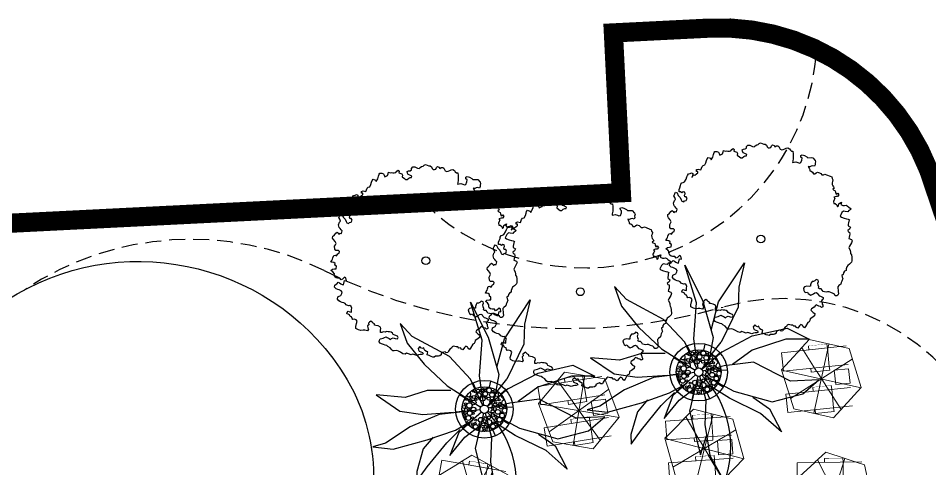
# Model space of a CAD drawing. Extents: x 309418 to 1212698, y 3438380 to 6877191.
# Drawn here: x 606385.24 to 606413.75, y 3438730.68 to 3438744.76 of the extents above; entities that cross this region are included whole.
import ezdxf

# ---------------------------------------------------------------- set-up
doc = ezdxf.new("R2010")
doc.units = 0
doc.header["$MEASUREMENT"] = 0
doc.set_wipeout_variables(frame=1)
doc.linetypes.add('DASHED', pattern=[0.75, 0.5, -0.25])
doc.linetypes.add('L- BPLSCP$0$DLINE', pattern=[0.55, 0.3, -0.25])
for name, color, linetype in [('Draft _ Lines', 20, 'Continuous'), ('DRAFT LINES', 32, 'Continuous'), ('L- BPLSCP$0$LS-SITE-WALL', 240, 'Continuous'), ('LA-HARD-PAVE-HATCH-MARBLE-TYPE (PV - MT-BG-01-AN - RA- ∅ - 01)', 227, 'Continuous'), ('LA-HARD-PAVE-HATCH-WOOD-TYPE( PV - WO-DW-01-∅ - ∅-∅ - 04)', 17, 'Continuous'), ('LA-HARD-PAVE-LINE-01', 30, 'Continuous'), ('LA-PLNT-PALMS', 251, 'Continuous'), ('LA-PLNT-TREE-TRUNK', 52, 'Continuous'), ('Tree-Delonix regia', 71, 'Continuous')]:
    doc.layers.add(name, color=color, linetype=linetype)
doc.layers.add('HW-LA-SF-LOUNGE CHAIRS', color=215, linetype='Continuous', lineweight=0)
doc.layers.add('L-CON-SF-CABANA', color=215, linetype='Continuous', lineweight=0)

# ---------------------------------------------------------------- blocks, each defined once
blk = doc.blocks.new('Lounge 1')
at = {"lineweight": 13, "extrusion": (0, 0, -1)}
blk.add_line((0.411, 1.439), (0.411, 0.859), dxfattribs=at)
blk.add_wipeout([(0.29, 0.859), (0.29, 0), (-0.29, 0), (-0.29, 0.859), (-0.411, 0.859), (-0.411, 1.439), (-0.29, 1.439), (-0.29, 2.03), (0.29, 2.03), (0.29, 1.439), (0.411, 1.439), (0.411, 0.859)])
at = {"extrusion": (0, 0, -1)}
for p, q in [((-0.29, 2.03), (-0.29, 0)), ((0.29, 2.03), (0.29, 0)), ((0.29, 0), (-0.29, 0))]:
    blk.add_line(p, q, dxfattribs=at)
at = {"lineweight": 13, "extrusion": (0, 0, -1)}
for p, q in [((-0.29, 1.439), (-0.411, 1.439)), ((-0.411, 1.439), (-0.411, 0.859)), ((0.411, 1.439), (0.29, 1.439)), ((-0.29, 0.859), (-0.411, 0.859)), ((0.411, 0.859), (0.29, 0.859))]:
    blk.add_line(p, q, dxfattribs=at)
blk.add_lwpolyline([(0.29, 1.439), (-0.29, 1.439)])
blk = doc.blocks.new('umbrella')
blk.add_lwpolyline([(-0.328, 1.236), (-1.23, 0.331), (-0.897, -0.902), (0.338, -1.231), (1.239, -0.326), (0.907, 0.907)], close=True)
for points in [[(0.329, -1.229), (-0.331, 1.235)], [(1.074, 0.287), (-1.064, -0.282)]]:
    blk.add_lwpolyline(points)
at = {"layer": 'L-CON-SF-CABANA', "extrusion": (0, 0, -1)}
for p, q in [((0.575, 0.995), (-0.571, -0.989)), ((-0.987, 0.575), (0.996, -0.57))]:
    blk.add_line(p, q, dxfattribs=at)
blk = doc.blocks.new('LA-SIDE TABLE-0')
at = {"layer": 'HW-LA-SF-LOUNGE CHAIRS'}
blk.add_lwpolyline([(-0.161, 0.157), (0.161, -0.157), (-0.153, -0.479), (-0.475, -0.166)], close=True, dxfattribs=at)
blk = doc.blocks.new('*U183')
at = {"layer": 'HW-LA-SF-LOUNGE CHAIRS', "rotation": 358.5998971524734}
for p in [(-0.676, -1.139), (0.624, -1.171)]:
    blk.add_blockref('Lounge 1', p, dxfattribs=at)
at = {"rotation": 42.8101689916116}
blk.add_blockref('LA-SIDE TABLE-0', (0.023, 0.874), dxfattribs=at)
at = {"layer": 'HW-LA-SF-LOUNGE CHAIRS', "rotation": 2.108890430292556}
blk.add_blockref('umbrella', (0.002, -0.006), dxfattribs=at)
blk = doc.blocks.new('*U166')
at = {"layer": 'HW-LA-SF-LOUNGE CHAIRS', "rotation": 339.670919920619}
blk.add_blockref('Lounge 1', (0.21, -1.31), dxfattribs=at)
blk.add_blockref('Lounge 1', (-1.009, -0.858), dxfattribs=at)
at = {"rotation": 23.88119175975712}
blk.add_blockref('LA-SIDE TABLE-0', (0.306, 0.819), dxfattribs=at)
at = {"layer": 'HW-LA-SF-LOUNGE CHAIRS', "rotation": 343.179913198438}
blk.add_blockref('umbrella', (0, -0.006), dxfattribs=at)
blk = doc.blocks.new('Delonix regia')
at = {"linetype": 'Continuous'}
blk.add_lwpolyline([(2.746, -0.535), (2.736, -0.575), (2.722, -0.616), (2.664, -0.605), (2.668, -0.648), (2.68, -0.697), (2.659, -0.734), (2.623, -0.79), (2.679, -0.804), (2.666, -0.866), (2.599, -0.87), (2.571, -0.833), (2.505, -0.801), (2.5, -0.85), (2.456, -0.861), (2.399, -0.882), (2.358, -0.933), (2.388, -0.966), (2.392, -1.03), (2.362, -1.086), (2.408, -1.09), (2.458, -1.056), (2.512, -1.06), (2.55, -1.08), (2.55, -1.08), (2.55, -1.08), (2.486, -1.111), (2.507, -1.185), (2.541, -1.221), (2.585, -1.246), (2.588, -1.292), (2.596, -1.351), (2.604, -1.444), (2.555, -1.441), (2.514, -1.423), (2.467, -1.426), (2.422, -1.361), (2.392, -1.317), (2.321, -1.31), (2.249, -1.337), (2.204, -1.346), (2.208, -1.393), (2.239, -1.477), (2.272, -1.547), (2.302, -1.59), (2.312, -1.635), (2.27, -1.65), (2.232, -1.678), (2.186, -1.702), (2.151, -1.736), (2.166, -1.812), (2.1, -1.837), (2.038, -1.819), (2.019, -1.86), (2.035, -1.902), (1.996, -1.944), (1.958, -1.972), (1.91, -1.99), (1.87, -2.012), (1.902, -2.096), (1.885, -2.143), (1.825, -2.166), (1.71, -2.188), (1.662, -2.206), (1.629, -2.3), (1.596, -2.34), (1.56, -2.374), (1.55, -2.419), (1.503, -2.477), (1.425, -2.561), (1.385, -2.583), (1.299, -2.574), (1.226, -2.56), (1.175, -2.572), (1.118, -2.601), (1.074, -2.631), (1.024, -2.608), (0.972, -2.614), (0.928, -2.644), (0.877, -2.635), (0.846, -2.681), (0.827, -2.722), (0.737, -2.756), (0.695, -2.772), (0.652, -2.802), (0.576, -2.782), (0.529, -2.786), (0.431, -2.891), (0.385, -2.949), (0.34, -2.959), (0.295, -2.948), (0.268, -2.911), (0.284, -2.864), (0.274, -2.819), (0.248, -2.747), (0.225, -2.687), (0.197, -2.649), (0.156, -2.631), (0.132, -2.585), (0.108, -2.539), (0.119, -2.494), (0.127, -2.443), (0.093, -2.407), (0.09, -2.361), (0.132, -2.345), (0.149, -2.298), (0.191, -2.248), (0.24, -2.23), (0.264, -2.186), (0.236, -2.128), (0.181, -2.128), (0.134, -2.112), (0.106, -2.074), (0.054, -2.08), (-0.004, -2.109), (-0.04, -2.142), (-0.077, -2.115), (-0.112, -2.06), (-0.176, -2.015), (-0.231, -2.015), (-0.275, -2.08), (-0.292, -2.127), (-0.282, -2.171), (-0.237, -2.202), (-0.255, -2.243), (-0.236, -2.332), (-0.193, -2.357), (-0.147, -2.367), (-0.102, -2.378), (-0.061, -2.397), (-0.058, -2.443), (-0.068, -2.488), (-0.076, -2.539), (-0.055, -2.579), (-0.043, -2.629), (-0.027, -2.672), (-0.063, -2.705), (-0.108, -2.695), (-0.158, -2.707), (-0.169, -2.752), (-0.196, -2.789), (-0.214, -2.83), (-0.25, -2.864), (-0.291, -2.845), (-0.295, -2.799), (-0.319, -2.753), (-0.334, -2.711), (-0.346, -2.661), (-0.393, -2.664), (-0.442, -2.662), (-0.532, -2.641), (-0.58, -2.659), (-0.585, -2.756), (-0.574, -2.821), (-0.63, -2.855), (-0.732, -2.839), (-0.793, -2.82), (-0.837, -2.85), (-0.881, -2.86), (-0.929, -2.844), (-1.068, -2.875), (-1.12, -2.881), (-1.124, -2.834), (-1.099, -2.791), (-1.122, -2.731), (-1.179, -2.725), (-1.272, -2.732), (-1.287, -2.69), (-1.279, -2.639), (-1.313, -2.603), (-1.31, -2.555), (-1.344, -2.519), (-1.36, -2.477), (-1.382, -2.437), (-1.427, -2.427), (-1.471, -2.436), (-1.524, -2.422), (-1.601, -2.437), (-1.651, -2.449), (-1.691, -2.416), (-1.695, -2.369), (-1.764, -2.326), (-1.764, -2.326), (-1.808, -2.312), (-1.842, -2.34), (-1.892, -2.329), (-1.931, -2.305), (-1.966, -2.273), (-1.994, -2.238), (-2.044, -2.226), (-2.072, -2.191), (-2.089, -2.145), (-2.112, -2.085), (-2.136, -2.019), (-2.092, -1.995), (-2.057, -1.967), (-2.079, -1.929), (-2.092, -1.874), (-2.071, -1.828), (-2.048, -1.789), (-2.098, -1.777), (-2.108, -1.728), (-2.099, -1.672), (-2.182, -1.673), (-2.205, -1.712), (-2.226, -1.757), (-2.187, -1.864), (-2.201, -1.907), (-2.246, -1.886), (-2.281, -1.853), (-2.323, -1.824), (-2.373, -1.789), (-2.415, -1.699), (-2.436, -1.662), (-2.479, -1.647), (-2.511, -1.561), (-2.531, -1.508), (-2.588, -1.499), (-2.628, -1.431), (-2.645, -1.346), (-2.663, -1.277), (-2.68, -1.231), (-2.745, -1.179), (-2.773, -1.144), (-2.774, -1.1), (-2.759, -1.018), (-2.776, -0.934), (-2.777, -0.889), (-2.808, -0.847), (-2.828, -0.794), (-2.852, -0.728), (-2.861, -0.685), (-2.849, -0.636), (-2.807, -0.605), (-2.765, -0.597), (-2.724, -0.627), (-2.685, -0.65), (-2.639, -0.671), (-2.594, -0.692), (-2.585, -0.734), (-2.567, -0.803), (-2.559, -0.845), (-2.512, -0.85), (-2.466, -0.871), (-2.441, -0.937), (-2.397, -0.996), (-2.354, -0.988), (-2.336, -0.936), (-2.366, -0.856), (-2.385, -0.803), (-2.371, -0.76), (-2.375, -0.709), (-2.399, -0.665), (-2.434, -0.632), (-2.465, -0.591), (-2.51, -0.57), (-2.537, -0.519), (-2.582, -0.498), (-2.611, -0.464), (-2.558, -0.421), (-2.507, -0.395), (-2.484, -0.356), (-2.507, -0.274), (-2.545, -0.212), (-2.573, -0.178), (-2.539, -0.149), (-2.556, -0.103), (-2.551, -0.056), (-2.552, -0.011), (-2.602, 0.001), (-2.656, 0.003), (-2.686, -0.038), (-2.733, -0.033), (-2.767, -0.083), (-2.788, -0.129), (-2.846, -0.136), (-2.889, -0.061), (-2.924, -0.028), (-2.98, 0.019), (-3.016, 0.096), (-3.039, 0.178), (-2.996, 0.225), (-2.908, 0.273), (-2.844, 0.304), (-2.832, 0.354), (-2.864, 0.418), (-2.903, 0.441), (-2.888, 0.484), (-2.865, 0.523), (-2.882, 0.569), (-2.882, 0.569), (-2.865, 0.616), (-2.877, 0.66), (-2.893, 0.702), (-2.854, 0.725), (-2.806, 0.726), (-2.782, 0.674), (-2.761, 0.629), (-2.698, 0.683), (-2.656, 0.699), (-2.634, 0.755), (-2.635, 0.807), (-2.674, 0.827), (-2.698, 0.905), (-2.69, 0.952), (-2.699, 1.001), (-2.729, 1.046), (-2.749, 1.1), (-2.765, 1.155), (-2.755, 1.22), (-2.691, 1.261), (-2.651, 1.246), (-2.601, 1.229), (-2.537, 1.244), (-2.493, 1.265), (-2.484, 1.312), (-2.502, 1.384), (-2.523, 1.428), (-2.54, 1.474), (-2.536, 1.545), (-2.484, 1.582), (-2.441, 1.572), (-2.396, 1.567), (-2.35, 1.571), (-2.336, 1.524), (-2.327, 1.475), (-2.313, 1.428), (-2.294, 1.387), (-2.215, 1.434), (-2.172, 1.459), (-2.143, 1.404), (-2.084, 1.479), (-2.097, 1.526), (-2.188, 1.536), (-2.232, 1.55), (-2.218, 1.616), (-2.27, 1.662), (-2.295, 1.705), (-2.297, 1.757), (-2.277, 1.799), (-2.236, 1.827), (-2.222, 1.907), (-2.236, 1.98), (-2.17, 1.978), (-2.117, 1.929), (-2.079, 1.899), (-2.018, 1.944), (-2.022, 2.003), (-1.982, 2.035), (-1.991, 2.084), (-2.011, 2.125), (-2.041, 2.157), (-1.986, 2.174), (-1.937, 2.183), (-1.898, 2.206), (-1.829, 2.232), (-1.785, 2.209), (-1.78, 2.159), (-1.701, 2.171), (-1.661, 2.155), (-1.614, 2.182), (-1.613, 2.225), (-1.642, 2.258), (-1.642, 2.258), (-1.667, 2.295), (-1.655, 2.339), (-1.596, 2.406), (-1.544, 2.42), (-1.5, 2.436), (-1.475, 2.491), (-1.461, 2.575), (-1.451, 2.624), (-1.402, 2.659), (-1.358, 2.647), (-1.315, 2.652), (-1.269, 2.652), (-1.222, 2.647), (-1.217, 2.604), (-1.229, 2.56), (-1.182, 2.555), (-1.157, 2.519), (-1.077, 2.56), (-1.077, 2.605), (-1.067, 2.654), (-1.067, 2.699), (-1.019, 2.768), (-0.941, 2.803), (-0.896, 2.803), (-0.863, 2.866), (-0.848, 2.917), (-0.779, 2.943), (-0.727, 2.956), (-0.709, 2.906), (-0.746, 2.825), (-0.741, 2.781), (-0.746, 2.734), (-0.777, 2.666), (-0.801, 2.623), (-0.774, 2.566), (-0.729, 2.566), (-0.689, 2.535), (-0.624, 2.559), (-0.609, 2.61), (-0.639, 2.644), (-0.606, 2.691), (-0.559, 2.702), (-0.529, 2.742), (-0.552, 2.79), (-0.606, 2.798), (-0.613, 2.846), (-0.642, 2.88), (-0.589, 2.934), (-0.538, 2.948), (-0.47, 2.979), (-0.434, 3.003), (-0.379, 3.007), (-0.338, 2.988), (-0.297, 2.97), (-0.202, 2.988), (-0.133, 3.014), (-0.083, 3.032), (-0.03, 3.041), (0.02, 3.014), (0.061, 2.996), (0.072, 2.949), (0.007, 2.913), (-0.043, 2.895), (0.009, 2.892), (0.054, 2.908), (0.075, 2.866), (0.141, 2.856), (0.19, 2.846), (0.224, 2.876), (0.194, 2.91), (0.237, 2.948), (0.281, 2.92), (0.326, 2.846), (0.425, 2.883), (0.475, 2.885), (0.52, 2.856), (0.596, 2.879), (0.664, 2.91), (0.711, 2.933), (0.76, 2.94), (0.792, 2.867), (0.777, 2.817), (0.865, 2.838), (0.943, 2.873), (0.999, 2.905), (1.042, 2.91), (1.084, 2.858), (1.101, 2.813), (1.084, 2.767), (1.062, 2.72), (1.108, 2.703), (1.151, 2.679), (1.209, 2.706), (1.251, 2.728), (1.268, 2.683), (1.303, 2.651), (1.327, 2.615), (1.327, 2.615), (1.357, 2.583), (1.398, 2.554), (1.447, 2.564), (1.496, 2.553), (1.491, 2.506), (1.456, 2.478), (1.491, 2.385), (1.477, 2.342), (1.433, 2.318), (1.443, 2.232), (1.44, 2.178), (1.475, 2.146), (1.538, 2.139), (1.583, 2.118), (1.611, 2.084), (1.655, 2.107), (1.637, 2.176), (1.617, 2.229), (1.629, 2.278), (1.661, 2.313), (1.704, 2.299), (1.738, 2.267), (1.788, 2.255), (1.823, 2.283), (1.883, 2.283), (1.923, 2.237), (1.957, 2.145), (1.981, 2.101), (2.028, 2.096), (2.078, 2.084), (2.119, 2.055), (2.163, 2.056), (2.206, 2.042), (2.226, 1.989), (2.246, 1.936), (2.274, 1.902), (2.278, 1.85), (2.257, 1.805), (2.252, 1.758), (2.287, 1.726), (2.325, 1.703), (2.372, 1.72), (2.416, 1.721), (2.434, 1.675), (2.419, 1.632), (2.471, 1.614), (2.506, 1.582), (2.508, 1.537), (2.479, 1.451), (2.497, 1.405), (2.538, 1.375), (2.583, 1.355), (2.626, 1.341), (2.67, 1.304), (2.683, 1.249), (2.671, 1.199), (2.673, 1.155), (2.701, 1.12), (2.643, 1.053), (2.544, 0.956), (2.469, 0.913), (2.435, 0.885), (2.476, 0.855), (2.517, 0.826), (2.548, 0.762), (2.566, 0.716), (2.604, 0.692), (2.684, 0.722), (2.732, 0.755), (2.734, 0.809), (2.766, 0.843), (2.812, 0.823), (2.843, 0.759), (2.866, 0.677), (2.861, 0.63), (2.942, 0.555), (2.97, 0.52), (2.958, 0.41), (2.935, 0.372), (2.891, 0.348), (2.859, 0.313), (2.812, 0.296), (2.786, 0.346), (2.745, 0.376), (2.7, 0.397), (2.676, 0.441), (2.651, 0.386), (2.637, 0.343), (2.602, 0.315), (2.626, 0.271), (2.63, 0.22), (2.612, 0.168), (2.646, 0.136), (2.689, 0.122), (2.739, 0.11), (2.77, 0.047), (2.771, 0.002), (2.766, -0.045), (2.803, -0.084), (2.849, -0.105), (2.869, -0.157), (2.913, -0.276), (2.93, -0.323), (2.9, -0.364), (2.886, -0.407), (2.845, -0.437), (2.799, -0.455), (2.766, -0.489)], close=True, dxfattribs=at)
blk.add_circle((0, 0), 0.122, dxfattribs=at)
blk = doc.blocks.new('*U187')
at = {"layer": 'HW-LA-SF-LOUNGE CHAIRS', "rotation": 344.4586269543925}
blk.add_blockref('Lounge 1', (0.319, -1.288), dxfattribs=at)
blk.add_blockref('Lounge 1', (-0.934, -0.94), dxfattribs=at)
at = {"rotation": 28.66889879353065}
blk.add_blockref('LA-SIDE TABLE-0', (0.236, 0.842), dxfattribs=at)
at = {"layer": 'HW-LA-SF-LOUNGE CHAIRS', "rotation": 347.9676202322116}
blk.add_blockref('umbrella', (0, -0.006), dxfattribs=at)
blk = doc.blocks.new('*U188')
at = {"layer": 'HW-LA-SF-LOUNGE CHAIRS', "rotation": 342.6651227265062}
blk.add_blockref('Lounge 1', (0.278, -1.297), dxfattribs=at)
blk.add_blockref('Lounge 1', (-0.963, -0.91), dxfattribs=at)
at = {"rotation": 26.87539456564436}
blk.add_blockref('LA-SIDE TABLE-0', (0.262, 0.834), dxfattribs=at)
at = {"layer": 'HW-LA-SF-LOUNGE CHAIRS', "rotation": 346.1741160043253}
blk.add_blockref('umbrella', (0, -0.006), dxfattribs=at)
blk = doc.blocks.new('*U189')
at = {"layer": 'HW-LA-SF-LOUNGE CHAIRS', "rotation": 347.8463095234951}
blk.add_blockref('Lounge 1', (0.394, -1.267), dxfattribs=at)
blk.add_blockref('Lounge 1', (-0.877, -0.993), dxfattribs=at)
at = {"rotation": 32.05658136263324}
blk.add_blockref('LA-SIDE TABLE-0', (0.186, 0.854), dxfattribs=at)
at = {"layer": 'HW-LA-SF-LOUNGE CHAIRS', "rotation": 351.3553028013142}
blk.add_blockref('umbrella', (0.001, -0.006), dxfattribs=at)
blk = doc.blocks.new('GH-B-LA-HD-FURN-Tree-Pit-140-C2')
blk.add_wipeout([(-0.285, 0.639), (-0.331, 0.617), (-0.371, 0.593), (-0.464, 0.524), (-0.509, 0.48), (-0.547, 0.437), (-0.566, 0.411), (-0.593, 0.373), (-0.614, 0.337), (-0.643, 0.276), (-0.665, 0.22), (-0.683, 0.154), (-0.692, 0.107), (-0.698, 0.047), (-0.7, 0.008), (-0.7, -0.016), (-0.696, -0.075), (-0.684, -0.149), (-0.657, -0.241), (-0.632, -0.301), (-0.605, -0.352), (-0.578, -0.395), (-0.516, -0.473), (-0.43, -0.552), (-0.377, -0.59), (-0.308, -0.629), (-0.192, -0.673), (-0.137, -0.686), (-0.026, -0.7), (0.028, -0.699), (0.16, -0.681), (0.232, -0.66), (0.287, -0.638), (0.411, -0.567), (0.473, -0.516), (0.517, -0.472), (0.565, -0.413), (0.608, -0.346), (0.66, -0.234), (0.679, -0.17), (0.695, -0.08), (0.699, 0.027), (0.674, 0.189), (0.649, 0.262), (0.618, 0.329), (0.576, 0.398), (0.529, 0.458), (0.47, 0.518), (0.414, 0.565), (0.336, 0.614), (0.277, 0.643), (0.234, 0.66), (0.176, 0.677), (0.135, 0.687), (0.1, 0.693), (0.045, 0.699), (0.004, 0.7), (-0.03, 0.699), (-0.071, 0.696), (-0.096, 0.693), (-0.124, 0.689), (-0.195, 0.672)])
at = {"linetype": 'Continuous', "ltscale": 7}
blk.add_circle((0, 0), 0.7, dxfattribs=at)
for centre, radius in [((0, 0), 0.7), ((-0.345, 0.538, 0), 0.0489), ((-0.239, 0.566, 0), 0.0312), ((-0.106, 0.624, 0), 0.0312), ((-0.067, 0.526, 0), 0.0489), ((0.025, 0.561, 0), 0.0312), ((0.247, 0.56, 0), 0.0312), ((-0.526, 0.216, 0), 0.0751), ((-0.542, 0.345, 0), 0.0312), ((-0.482, 0.387, 0), 0.0312), ((-0.385, 0.277, 0), 0.0744), ((-0.38, 0.429, 0), 0.0489), ((-0.319, 0.363, 0), 0.0312), ((-0.223, 0.255, 0), 0.0751), ((-0.203, 0.436, 0), 0.0864), ((-0.046, 0.394, 0), 0.0751), ((0.091, 0.494, 0), 0.0489), ((0.075, 0.397, 0), 0.0312), ((0.163, 0.33, 0), 0.0312), ((0.221, 0.245, 0), 0.0744), ((0.226, 0.418, 0), 0.0751), ((0.328, 0.519, 0), 0.0489), ((0.39, 0.277, 0), 0.0744), ((0.396, 0.429, 0), 0.0489), ((0.48, 0.346, 0), 0.0312), ((0.553, 0.255, 0), 0.0751), ((-0.592, 0.009, 0), 0.0312), ((-0.442, 0.118, 0), 0.0312), ((-0.432, -0.011, 0), 0.0312), ((-0.319, 0.189, 0), 0.0312), ((0.336, -0.05, 0), 0.0744), ((0.314, 0.186, 0), 0.0312), ((0.342, 0.102, 0), 0.0489), ((0.498, 0.095, 0), 0.0751), ((0.498, -0.073, 0), 0.0751), ((0.602, 0.143, 0), 0.0312), ((-0.664, -0.034, 0), 0.0312), ((-0.602, -0.135, 0), 0.0744), ((-0.523, -0.055, 0), 0.0312), ((-0.505, -0.182, 0), 0.0312), ((-0.43, -0.174, 0), 0.0312), ((-0.386, -0.273, 0), 0.0489), ((-0.327, -0.118, 0), 0.0744), ((-0.285, -0.24, 0), 0.0489), ((-0.229, -0.365, 0), 0.0864), ((-0.214, -0.155, 0), 0.0312), ((-0.11, -0.277, 0), 0.0489), ((0.028, -0.318, 0), 0.0489), ((0.112, -0.242, 0), 0.0489), ((0.184, -0.17, 0), 0.0312), ((0.211, -0.253, 0), 0.0489), ((0.255, -0.157, 0), 0.0312), ((0.346, -0.263, 0), 0.0489), ((0.384, -0.154, 0), 0.0312), ((0.456, -0.261, 0), 0.0312), ((0.521, -0.179, 0), 0.0312), ((-0.508, -0.414, 0), 0.0312), ((-0.406, -0.372, 0), 0.0489), ((-0.345, -0.437, 0), 0.0312), ((-0.249, -0.546, 0), 0.0751), ((-0.144, -0.505, 0), 0.0312), ((-0.086, -0.557, 0), 0.0489), ((0.043, -0.574, 0), 0.0751), ((0.011, -0.474, 0), 0.0312), ((0.049, -0.404, 0), 0.0312), ((0.195, -0.556, 0), 0.0744), ((0.2, -0.382, 0), 0.0751), ((0.274, -0.477, 0), 0.0312), ((0.37, -0.372, 0), 0.0489), ((0.454, -0.455, 0), 0.0312), ((-0.175, -0.631, 0), 0.0312), ((0.01, -0.669, 0), 0.0312)]:
    blk.add_circle(centre, radius)
for centre, radius, start, end in [((-0.141, 0.712, 0), 0.0489, 225.1336, 337.319), ((0.053, 0.676, 0), 0.0744, 161.2962, 9.7321), ((0.228, 0.639, 0), 0.0312, 117.3619, 23.3792), ((-0.617, 0.292, 0), 0.0312, 212.387, 96.9329), ((-0.532, 0.493, 0), 0.0744, 249.8969, 24.4462), ((0.491, 0.534, 0), 0.0312, 191.312, 263.5273), ((0.572, 0.436, 0), 0.0864, 143.8673, 290.7577), ((-0.738, 0.073, 0), 0.0751, 300.57, 48.1319), ((-0.667, 0.152, 0), 0.0312, 228.2509, 106.0031), ((-0.703, 0.259, 0), 0.0489, 338.9516, 340.5973), ((0.676, 0.067, 0), 0.0751, 82.3722, 288.9673), ((-0.683, -0.259, 0), 0.0489, 330.5544, 70.9052), ((-0.558, -0.308, 0), 0.0744, 243.0468, 174.7374), ((0.547, -0.365, 0), 0.0864, 29.6959, 262.8687), ((0.661, -0.083, 0), 0.0489, 40.7628, 304.861), ((0.672, -0.262, 0), 0.0489, 95.6985, 221.7485), ((0.664, -0.168, 0), 0.0312, 47.4763, 284.0739), ((0.73, -0.03, 0), 0.0312, 164.2255, 190.993), ((-0.568, -0.456, 0), 0.0312, 13.6332, 63.9215), ((-0.411, -0.524, 0), 0.0744, 297.5976, 166.1329), ((0.364, -0.524, 0), 0.0744, 340.2974, 269.335), ((0.527, -0.546, 0), 0.0751, 97.2335, 170.6742), ((-0.345, -0.612, 0), 0.0312, 335.7961, 145.3358), ((-0.126, -0.734, 0), 0.0751, 29.1719, 131.3472), ((0.145, -0.71, 0), 0.0751, 33.568, 169.5874)]:
    blk.add_arc(centre, radius, start, end)
blk = doc.blocks.new('P200')
blk.add_lwpolyline([(0, -0.1), (0, 0.1)])
blk = doc.blocks.new('COARSE GRAVEL')
blk.add_wipeout([(0.677, 0.593), (0.693, 0.574), (0.693, 0.574), (0.73, 0.527), (0.758, 0.485), (0.793, 0.425), (0.81, 0.393), (0.831, 0.346), (0.85, 0.297), (0.867, 0.242), (0.883, 0.174), (0.894, 0.105), (0.899, 0.041), (0.9, -0.016), (0.898, -0.066), (0.892, -0.123), (0.88, -0.186), (0.867, -0.24), (0.848, -0.301), (0.82, -0.372), (0.79, -0.431), (0.757, -0.487), (0.72, -0.54), (0.681, -0.589), (0.641, -0.632), (0.605, -0.666), (0.579, -0.689), (0.53, -0.728), (0.477, -0.763), (0.444, -0.783), (0.404, -0.804), (0.374, -0.819), (0.305, -0.847), (0.25, -0.865), (0.153, -0.887), (0.088, -0.896), (0.02, -0.9), (-0.062, -0.898), (-0.179, -0.882), (-0.241, -0.867), (-0.295, -0.85), (-0.358, -0.826), (-0.43, -0.791), (-0.464, -0.771), (-0.526, -0.731), (-0.571, -0.696), (-0.616, -0.656), (-0.68, -0.59), (-0.714, -0.548), (-0.748, -0.5), (-0.791, -0.43), (-0.832, -0.343), (-0.866, -0.245), (-0.889, -0.14), (-0.899, -0.041), (-0.897, 0.077), (-0.881, 0.186), (-0.856, 0.277), (-0.839, 0.326), (-0.811, 0.39), (-0.778, 0.452), (-0.742, 0.509), (-0.702, 0.563), (-0.651, 0.621), (-0.592, 0.678), (-0.491, 0.754), (-0.4, 0.806), (-0.329, 0.838), (-0.192, 0.879), (-0.105, 0.894), (0.013, 0.9), (0.085, 0.896), (0.203, 0.877), (0.251, 0.864), (0.353, 0.828), (0.407, 0.803), (0.424, 0.794), (0.47, 0.768), (0.49, 0.755), (0.524, 0.732), (0.558, 0.706), (0.616, 0.656), (0.651, 0.622)])
at = {"rotation": 45.00000000604048}
blk.add_blockref('GH-B-LA-HD-FURN-Tree-Pit-140-C2', (0, 0), dxfattribs=at)
at = {"layer": 'LA-HARD-PAVE-HATCH-WOOD-TYPE( PV - WO-DW-01-∅ - ∅-∅ - 04)'}
blk.add_circle((0, 0), 0.9, dxfattribs=at)
at = {"layer": 'LA-HARD-PAVE-LINE-01'}
blk.add_circle((0, 0), 0.7, dxfattribs=at)
at = {"layer": 'LA-HARD-PAVE-HATCH-WOOD-TYPE( PV - WO-DW-01-∅ - ∅-∅ - 04)'}
for p, rotation in [((-0.24, 0.763), 197.4295865630063), ((0.252, 0.759), 161.6197243753375), ((-0.641, 0.479), 233.239448750675), ((0.649, 0.468), 125.8098621876688), ((-0.8, 0.013), 269.0493109383438), ((0.8, -0.027), 88.09862187668766), ((-0.656, -0.457), 304.8591731260126), ((0.633, -0.489), 52.28875968901892), ((-0.265, -0.755), 340.6690353136814), ((0.227, -0.767), 16.47889750135008)]:
    blk.add_blockref('P200', p, dxfattribs=dict(at, rotation=rotation))
blk = doc.blocks.new('GH-B-LA-PL-PALM')
for p, q in [((-1.517, 2.964), (-2.174, 3.082)), ((-2.174, 3.082), (-1.583, 2.408)), ((-0.725, 2.373), (-1.517, 2.964)), ((-1.583, 2.408), (-1.319, 1.141)), ((-0.226, 1.232), (-0.725, 2.373)), ((-2.808, 1.298), (-2.97, 2.047)), ((-2.97, 2.047), (-2.513, 1.474)), ((-2.513, 1.474), (-1.587, 0.875)), ((-1.933, 0.598), (-2.808, 1.298)), ((-1.319, 1.141), (-0.653, 0.504)), ((-0.022, 0.123), (-0.226, 1.232)), ((-1.587, 0.875), (-0.851, 0.675)), ((-0.955, 0.175), (-1.933, 0.598)), ((-0.653, 0.504), (-0.099, 0.076)), ((-0.955, 0.175), (-0.123, 0.023)), ((-0.585, -0.034), (-1.172, -0.045)), ((0.206, -1.184), (0.662, -1.757)), ((0.662, -1.757), (1.267, -2.163)), ((1.267, -2.163), (1.777, -2.915))]:
    blk.add_line(p, q)
for points in [[(-0.451, 1.808), (-0.499, 2.44), (-0.17, 3.188), (-0.209, 2.316), (0.031, 1.265), (0.106, 0.609)], [(0.075, 0.1), (0.543, 0.728), (1.155, 1.179), (1.809, 1.901), (2.162, 2.778)], [(0.112, 0.054), (1.131, 0.546), (1.977, 1.672), (1.392, 1.44)], [(-0.085, -0.091), (-0.721, -0.772), (-1.64, -1.411), (-2.332, -2.431), (-1.827, -1.319), (-1.132, -0.325), (-0.476, 0.023), (-0.125, 0.006)], [(0.484, -0.064), (1.072, -0.167), (1.803, 0.069), (1.06, 0.076), (0.462, 0.223)], [(-1.27, -0.522), (-2.104, -0.891), (-3.563, -1.025), (-2.852, -0.688), (-2.355, -0.309), (-1.172, -0.045)], [(-0.056, -0.112), (-0.459, -0.92), (-0.598, -1.887), (-0.356, -3.184), (-0.437, -3.729), (-0.092, -3.173), (0.082, -2.348), (0.165, -1.363), (0.015, -0.124)], [(0.089, -0.087), (1.018, -0.999), (1.885, -1.46), (2.766, -1.745), (3.106, -1.976), (2.762, -1.439), (1.868, -0.796), (1.076, -0.298), (0.553, -0.094), (0.123, -0.021)], [(1.682, -0.703), (2.163, -0.713), (2.841, -0.428), (3.079, -0.234), (2.524, -0.261), (1.55, -0.256), (0.968, -0.194)], [(1.777, -2.915), (1.7, -2.02), (1.329, -1.394), (0.682, -0.702)]]:
    blk.add_lwpolyline(points)
blk.add_arc((3.175, -0.24), 3.184, 108.5551, 173.4273)
at = {"layer": 'LA-PLNT-TREE-TRUNK'}
blk.add_circle((0, 0), 0.131, dxfattribs=at)

msp = doc.modelspace()

# ---------------------------------------------------------------- linework, layer by layer
at = {"layer": 'Draft _ Lines', "color": 114, "linetype": 'DASHED', "true_color": 0x139b48}
msp.add_lwpolyline([(606397.90699, 3438738.99885, 0.63936711), (606410.21464, 3438743.77858, 5.1700058)], format="xyb", dxfattribs=at)
at = {"layer": 'DRAFT LINES', "color": 4}
msp.add_lwpolyline([(606354.64285, 3438733.16339, -0.20764654), (606362.59502, 3438733.56966, 0.23668541), (606384.88127, 3438735.94963, -0.40633975), (606395.30322, 3438733.82925, -0.62231191), (606389.9353, 3438724.34796, -0.01397112), (606368.5618, 3438726.18282, 0.16437849), (606346.65718, 3438721.46211, -0.1633719), (606324.88894, 3438716.72612, -0.88972394), (606324.78028, 3438732.42255, -0.11535616), (606331.4221, 3438731.71455, 0.20177629)], format="xyb", close=True, dxfattribs=at)
at = {"layer": 'L- BPLSCP$0$LS-SITE-WALL', "color": 1, "linetype": 'L- BPLSCP$0$DLINE', "ltscale": 2, "true_color": 0xff0000, "const_width": 0.6}
msp.add_lwpolyline([(606314.41336, 3438707.29401), (606312.11805, 3438728.64581), (606307.11342, 3438728.42096), (606306.57562, 3438733.74531, -0.41835878), (606312.70554, 3438739.75923), (606317.56529, 3438740.0014), (606317.81414, 3438735.0076), (606404.10706, 3438739.30782), (606403.85821, 3438744.30162), (606406.85449, 3438744.45094, -0.34854726), (606413.93208, 3438739.38783, 0.37719113), (606430.60865, 3438728.69048)], format="xyb", dxfattribs=at)

# ---------------------------------------------------------------- next in the draw order: block references
at = {"layer": 'HW-LA-SF-LOUNGE CHAIRS', "xscale": -1, "rotation": 258.6539472657729}
msp.add_blockref('*U183', (606399.46508, 3438729.82437), dxfattribs=at)

# ---------------------------------------------------------------- next in the draw order: block references
msp.add_blockref('*U166', (606402.78259, 3438732.50083), dxfattribs=at)

# ---------------------------------------------------------------- next in the draw order: linework, layer by layer
at = {"layer": 'Draft _ Lines', "color": 114, "linetype": 'DASHED', "true_color": 0x139b48}
msp.add_lwpolyline([(606385.44219, 3438736.27722, -0.26804536), (606394.81395, 3438736.87388, 0.18676039), (606407.2906, 3438735.73622, -0.39313615), (606415.63107, 3438731.49098, -0.4074888), (606411.15019, 3438721.53897)], format="xyb", dxfattribs=at)

# ---------------------------------------------------------------- next in the draw order: block references
at = {"layer": 'Tree-Delonix regia', "rotation": 47.46426310588033}
for p in [(606408.4705, 3438737.8612), (606397.99229, 3438737.18342), (606402.8252, 3438736.21451)]:
    msp.add_blockref('Delonix regia', p, dxfattribs=at)

# ---------------------------------------------------------------- next in the draw order: block references
at = {"layer": 'HW-LA-SF-LOUNGE CHAIRS', "xscale": -1, "rotation": 258.6539472657729}
for name, p in [('*U188', (606410.36702, 3438733.49262)), ('*U187', (606406.70841, 3438731.3126))]:
    msp.add_blockref(name, p, dxfattribs=at)
at = {"layer": 'LA-HARD-PAVE-HATCH-MARBLE-TYPE (PV - MT-BG-01-AN - RA- ∅ - 01)', "rotation": 6.135701135505339}
msp.add_blockref('COARSE GRAVEL', (606399.82195, 3438732.5443), dxfattribs=at)

# ---------------------------------------------------------------- next in the draw order: block references
at = {"layer": 'HW-LA-SF-LOUNGE CHAIRS', "xscale": -1, "rotation": 258.6539472657729}
msp.add_blockref('*U189', (606410.77049, 3438729.9437), dxfattribs=at)
at = {"layer": 'LA-HARD-PAVE-HATCH-MARBLE-TYPE (PV - MT-BG-01-AN - RA- ∅ - 01)', "rotation": 6.135701135505339}
msp.add_blockref('COARSE GRAVEL', (606406.52436, 3438733.70225), dxfattribs=at)
at = {"layer": 'LA-PLNT-PALMS', "rotation": 231.1357011280185}
msp.add_blockref('GH-B-LA-PL-PALM', (606399.82195, 3438732.5443), dxfattribs=at)

# ---------------------------------------------------------------- next in the draw order: block references
msp.add_blockref('GH-B-LA-PL-PALM', (606406.52436, 3438733.70225), dxfattribs=at)

doc.saveas('drawing.dxf')
